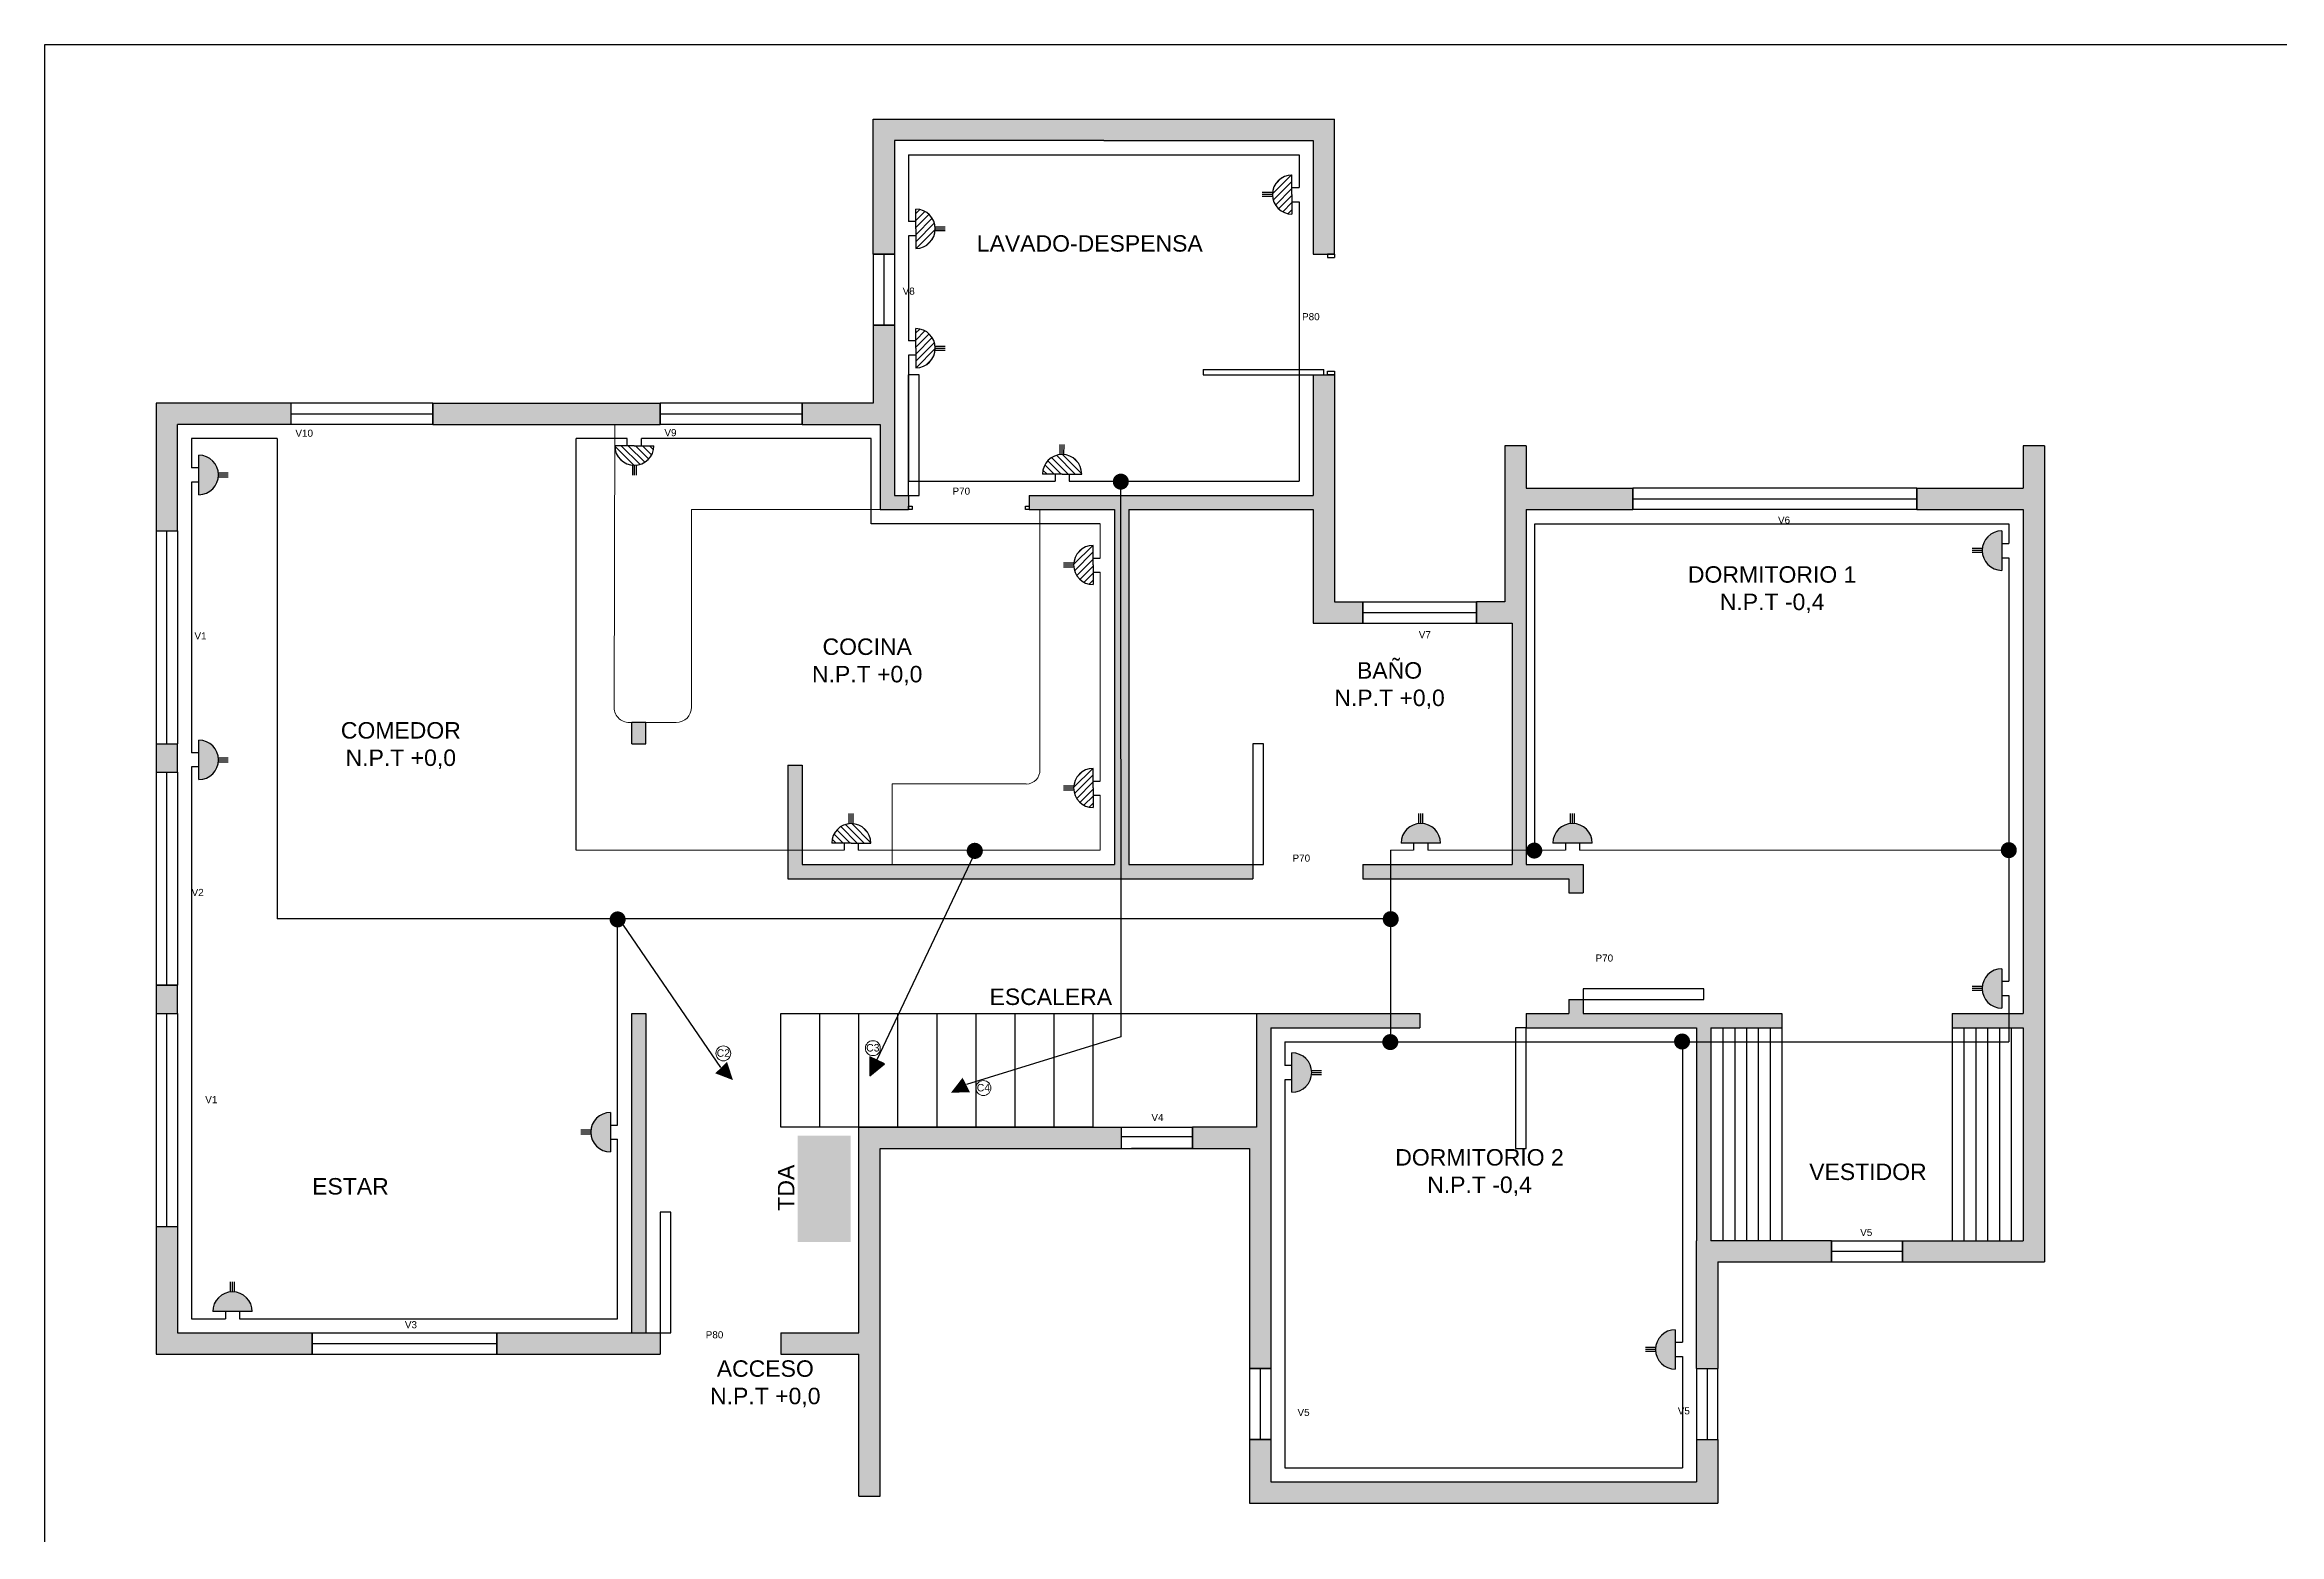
# Model space of a CAD drawing. Header units: metres. Extents: x 7321.5 to 7353, y 14887 to 14910.2.
# Drawn here: x 7321.5 to 7337.24, y 14899.67 to 14910.16 of the extents above; entities that cross this region are included whole.
import ezdxf

# ---------------------------------------------------------------- set-up
doc = ezdxf.new("R2010")
doc.units = ezdxf.units.M
doc.header["$LTSCALE"] = 0.006
for name, color, linetype in [('2- Circuito C2 Enchufes', 210, 'Continuous'), ('3- Circuito C3 Enchufes Cocina', 5, 'Continuous'), ('4- Circuito C4 Enchufes Despensa', 70, 'Continuous'), ('7- Simbologia', 7, 'Continuous')]:
    doc.layers.add(name, color=color, linetype=linetype)
for name, color, linetype, lineweight in [('5- Arquitectura', 250, 'Continuous', 30), ('6- Puertas y Ventanas', 151, 'Continuous', 20), ('8- Textos', 50, 'Continuous', 20)]:
    doc.layers.add(name, color=color, linetype=linetype, lineweight=lineweight)
doc.styles.get("Standard").update_dxf_attribs({"font": 'arial.ttf'})

msp = doc.modelspace()

# ---------------------------------------------------------------- hatches: boundary and pattern name
at = {"layer": '2- Circuito C2 Enchufes'}
h = msp.add_hatch(color=256, dxfattribs=at)
h.dxf.hatch_style = 1
h.paths.add_polyline_path([(7322.582, 14906.989, 1), (7322.582, 14907.267)])
h = msp.add_hatch(color=256, dxfattribs=at)
h.dxf.hatch_style = 1
h.paths.add_polyline_path([(7335.282, 14906.734, 1), (7335.282, 14906.456)])
h = msp.add_hatch(color=256, dxfattribs=at)
h.dxf.hatch_style = 1
h.paths.add_polyline_path([(7322.582, 14904.982, 1), (7322.582, 14905.26)])
h = msp.add_hatch(color=256, dxfattribs=at)
h.dxf.hatch_style = 1
h.paths.add_polyline_path([(7331.328, 14904.534, 1), (7331.05, 14904.534)])
h = msp.add_hatch(color=256, dxfattribs=at)
h.dxf.hatch_style = 1
h.paths.add_polyline_path([(7332.397, 14904.534, 1), (7332.119, 14904.534)])
h = msp.add_hatch(color=256, dxfattribs=at)
h.dxf.hatch_style = 1
h.paths.add_polyline_path([(7335.282, 14903.65, 1), (7335.282, 14903.372)])
h = msp.add_hatch(color=256, dxfattribs=at)
h.dxf.hatch_style = 1
h.paths.add_polyline_path([(7326.303, 14902.993), (7326.22, 14902.913), (7326.345, 14902.865)])
h = msp.add_hatch(color=256, dxfattribs=at)
h.dxf.hatch_style = 1
h.paths.add_polyline_path([(7330.282, 14902.779, 1), (7330.282, 14903.057)])
h = msp.add_hatch(color=256, dxfattribs=at)
h.dxf.hatch_style = 1
h.paths.add_polyline_path([(7325.482, 14902.637, 1), (7325.482, 14902.359)])
h = msp.add_hatch(color=256, dxfattribs=at)
h.dxf.hatch_style = 1
h.paths.add_polyline_path([(7322.959, 14901.234, 1), (7322.681, 14901.234)])
h = msp.add_hatch(color=256, dxfattribs=at)
h.dxf.hatch_style = 1
h.paths.add_polyline_path([(7332.982, 14901.106, 1), (7332.982, 14900.829)])
at = {"layer": '3- Circuito C3 Enchufes Cocina'}
h = msp.add_hatch(dxfattribs=at)
h.set_pattern_fill('ANSI31', color=256, scale=0.011061, angle=270)
h.set_pattern_definition([(315, (7313.475857, 14912.860612), (0.02483199, 0.02483199), [])])
h.paths.add_polyline_path([(7325.788, 14907.334), (7325.65, 14907.334), (7325.512, 14907.334, 1)])
h = msp.add_hatch(dxfattribs=at)
h.set_pattern_fill('ANSI31', color=256, scale=0.011061, angle=180)
h.set_pattern_definition([(225, (7334.40846, 14918.66776), (0.02483199, -0.02483199), [])])
h.paths.add_polyline_path([(7328.882, 14906.356), (7328.882, 14906.494), (7328.882, 14906.632, 1)])
h = msp.add_hatch(dxfattribs=at)
h.set_pattern_fill('ANSI31', color=256, scale=0.011061, angle=180)
h.set_pattern_definition([(225, (7334.408272, 14917.09692), (0.02483199, -0.02483199), [])])
h.paths.add_polyline_path([(7328.882, 14904.785), (7328.882, 14904.923), (7328.882, 14905.061, 1)])
h = msp.add_hatch(dxfattribs=at)
h.set_pattern_fill('ANSI31', color=256, scale=0.011061, angle=90)
h.set_pattern_definition([(135, (7339.352023, 14899.007574), (-0.02483199, -0.02483199), [])])
h.paths.add_polyline_path([(7327.04, 14904.534), (7327.178, 14904.534), (7327.316, 14904.534, 1)])
h = msp.add_hatch(color=256, dxfattribs=at)
h.dxf.hatch_style = 1
h.paths.add_polyline_path([(7327.412, 14902.98), (7327.308, 14903.03), (7327.308, 14902.895)])
at = {"layer": '4- Circuito C4 Enchufes Despensa'}
h = msp.add_hatch(dxfattribs=at)
h.set_pattern_fill('ANSI31', color=256, scale=0.011061, angle=180)
h.set_pattern_definition([(225, (7335.80846, 14921.277385), (0.02483199, -0.02483199), [])])
h.paths.add_polyline_path([(7330.282, 14908.965), (7330.282, 14909.103), (7330.282, 14909.242, 1)])
h = msp.add_hatch(dxfattribs=at)
h.set_pattern_fill('ANSI31', color=256, scale=0.011061)
h.set_pattern_definition([(45, (7322.105422, 14896.68851), (-0.02483199, 0.02483199), [])])
h.paths.add_polyline_path([(7327.632, 14909.001), (7327.632, 14908.862), (7327.632, 14908.724, 1)])
h = msp.add_hatch(dxfattribs=at)
h.set_pattern_fill('ANSI31', color=256, scale=0.011061)
h.set_pattern_definition([(45, (7322.105422, 14895.847178), (-0.02483199, 0.02483199), [])])
h.paths.add_polyline_path([(7327.632, 14908.159), (7327.632, 14908.021), (7327.632, 14907.883, 1)])
h = msp.add_hatch(dxfattribs=at)
h.set_pattern_fill('ANSI31', color=256, scale=0.011061, angle=90)
h.set_pattern_definition([(135, (7340.837282, 14901.607574), (-0.02483199, -0.02483199), [])])
h.paths.add_polyline_path([(7328.525, 14907.134), (7328.663, 14907.134), (7328.802, 14907.134, 1)])
h = msp.add_hatch(color=256, dxfattribs=at)
h.dxf.hatch_style = 1
h.paths.add_polyline_path([(7328.014, 14902.78), (7327.962, 14902.882), (7327.88, 14902.776)])
at = {"layer": '5- Arquitectura', "true_color": 0x636466}
h = msp.add_hatch(color=251, dxfattribs=at)
h.dxf.hatch_style = 1
h.paths.add_polyline_path([(7322.282, 14906.734), (7322.432, 14906.734), (7322.432, 14907.484), (7323.232, 14907.484), (7323.232, 14907.634), (7322.282, 14907.634)])
h.paths.add_polyline_path([(7325.832, 14907.484), (7325.832, 14907.634), (7324.232, 14907.634), (7324.232, 14907.484)])
h.paths.add_polyline_path([(7329.032, 14906.884), (7329.032, 14904.384), (7326.832, 14904.384), (7326.832, 14905.084), (7326.732, 14905.084), (7326.732, 14904.284), (7330.007, 14904.284), (7330.007, 14904.384), (7329.132, 14904.384), (7329.132, 14906.884), (7330.432, 14906.884), (7330.432, 14906.234), (7330.432, 14906.084), (7330.782, 14906.084), (7330.782, 14906.234), (7330.582, 14906.234), (7330.582, 14907.834), (7330.432, 14907.834), (7330.432, 14906.984), (7328.432, 14906.984), (7328.432, 14906.884)])
h.paths.add_polyline_path([(7327.382, 14906.884), (7327.582, 14906.884), (7327.582, 14906.984), (7327.482, 14906.984), (7327.482, 14907.484), (7327.482, 14908.184), (7327.332, 14908.184), (7327.332, 14907.634), (7326.832, 14907.634), (7326.832, 14907.484), (7327.382, 14907.484)])
h.paths.add_polyline_path([(7328.957, 14909.484), (7330.432, 14909.484), (7330.432, 14908.684), (7330.582, 14908.684), (7330.582, 14909.634), (7327.332, 14909.634), (7327.332, 14908.684), (7327.482, 14908.684), (7327.482, 14909.484)])
h.paths.add_polyline_path([(7331.932, 14906.884), (7332.682, 14906.884), (7332.682, 14907.034), (7331.932, 14907.034), (7331.932, 14907.334), (7331.782, 14907.334), (7331.782, 14906.234), (7331.582, 14906.234), (7331.582, 14906.084), (7331.832, 14906.084), (7331.832, 14904.384), (7330.782, 14904.384), (7330.782, 14904.284), (7332.232, 14904.284), (7332.232, 14904.184), (7332.332, 14904.184), (7332.332, 14904.384), (7331.932, 14904.384), (7331.932, 14906.084)])
h.paths.add_polyline_path([(7335.432, 14906.884), (7335.432, 14903.334), (7334.932, 14903.334), (7334.932, 14903.234), (7335.432, 14903.234), (7335.432, 14901.734), (7334.582, 14901.734), (7334.582, 14901.584), (7335.582, 14901.584), (7335.582, 14907.334), (7335.432, 14907.334), (7335.432, 14907.034), (7334.682, 14907.034), (7334.682, 14906.884)])
h.paths.add_polyline_path([(7333.282, 14901.584), (7334.082, 14901.584), (7334.082, 14901.734), (7333.232, 14901.734), (7333.232, 14903.234), (7333.732, 14903.234), (7333.732, 14903.334), (7332.457, 14903.334), (7332.332, 14903.334), (7332.332, 14903.434), (7332.232, 14903.434), (7332.232, 14903.334), (7332.182, 14903.334), (7331.932, 14903.334), (7331.932, 14903.234), (7333.132, 14903.234), (7333.132, 14901.734), (7333.132, 14900.834), (7333.282, 14900.834)])
h.paths.add_polyline_path([(7329.982, 14900.834), (7330.132, 14900.834), (7330.132, 14902.534), (7330.132, 14903.234), (7331.182, 14903.234), (7331.182, 14903.334), (7330.032, 14903.334), (7330.032, 14902.534), (7329.582, 14902.534), (7329.582, 14902.384), (7329.982, 14902.384)])
h.paths.add_polyline_path([(7329.082, 14902.384), (7329.082, 14902.534), (7327.232, 14902.534), (7327.232, 14901.084), (7326.682, 14901.084), (7326.682, 14900.934), (7327.232, 14900.934), (7327.232, 14899.934), (7327.382, 14899.934), (7327.382, 14902.384)])
h.paths.add_polyline_path([(7329.982, 14899.884), (7333.282, 14899.884), (7333.282, 14900.334), (7333.132, 14900.334), (7333.132, 14900.034), (7330.132, 14900.034), (7330.132, 14900.334), (7329.982, 14900.334)])
h.paths.add_polyline_path([(7325.832, 14900.934), (7325.832, 14901.084), (7324.682, 14901.084), (7324.682, 14900.934)])
h.paths.add_polyline_path([(7323.382, 14900.934), (7323.382, 14901.084), (7322.432, 14901.084), (7322.432, 14901.834), (7322.282, 14901.834), (7322.282, 14900.934)])
h.paths.add_polyline_path([(7322.432, 14903.534), (7322.282, 14903.534), (7322.282, 14903.334), (7322.432, 14903.334)])
h.paths.add_polyline_path([(7322.432, 14905.234), (7322.282, 14905.234), (7322.282, 14905.034), (7322.432, 14905.034)])
h.paths.add_polyline_path([(7325.632, 14905.234), (7325.732, 14905.234), (7325.732, 14905.384), (7325.632, 14905.384)])
at = {"layer": '5- Arquitectura', "true_color": 0x139b48}
h = msp.add_hatch(color=114, dxfattribs=at)
h.dxf.hatch_style = 1
h.paths.add_polyline_path([(7325.732, 14903.334), (7325.632, 14903.334), (7325.632, 14901.084), (7325.732, 14901.084)])
at = {"layer": '5- Arquitectura'}
h = msp.add_hatch(color=0, dxfattribs=at)
h.dxf.hatch_style = 1
h.paths.add_polyline_path([(7325.732, 14903.334), (7325.632, 14903.334), (7325.632, 14901.084), (7325.732, 14901.084)])
at = {"layer": '7- Simbologia'}
h = msp.add_hatch(color=0, dxfattribs=at)
h.dxf.hatch_style = 1
h.paths.add_polyline_path([(7329.02, 14907.081, 1), (7329.133, 14907.081, 1)])
h = msp.add_hatch(color=0, dxfattribs=at)
h.dxf.hatch_style = 1
h.paths.add_polyline_path([(7327.991, 14904.48, 1), (7328.105, 14904.48, 1)])
h = msp.add_hatch(color=0, dxfattribs=at)
h.dxf.hatch_style = 1
h.paths.add_polyline_path([(7331.932, 14904.482, 1), (7332.045, 14904.482, 1)])
h = msp.add_hatch(color=0, dxfattribs=at)
h.dxf.hatch_style = 1
h.paths.add_polyline_path([(7335.274, 14904.485, 1), (7335.387, 14904.485, 1)])
h = msp.add_hatch(color=0, dxfattribs=at)
h.dxf.hatch_style = 1
h.paths.add_polyline_path([(7325.476, 14903.997, 1), (7325.589, 14903.997, 1)])
h = msp.add_hatch(color=0, dxfattribs=at)
h.dxf.hatch_style = 1
h.paths.add_polyline_path([(7330.921, 14903.999, 1), (7331.034, 14903.999, 1)])
h = msp.add_hatch(color=0, dxfattribs=at)
h.dxf.hatch_style = 1
h.paths.add_polyline_path([(7330.918, 14903.133, 1), (7331.031, 14903.133, 1)])
h = msp.add_hatch(color=0, dxfattribs=at)
h.dxf.hatch_style = 1
h.paths.add_polyline_path([(7332.973, 14903.137, 1), (7333.086, 14903.137, 1)])
h = msp.add_hatch(color=256, dxfattribs=at)
h.dxf.hatch_style = 1
h.paths.add_polyline_path([(7327.174, 14902.473), (7326.8, 14902.473), (7326.8, 14901.724), (7327.174, 14901.724)])

# ---------------------------------------------------------------- linework, layer by layer
msp.add_lwpolyline([(7321.497, 14886.973), (7352.975, 14886.973), (7352.975, 14910.159), (7321.497, 14910.159)], close=True)
at = {"layer": '2- Circuito C2 Enchufes'}
for p, q in [((7323.134, 14907.384), (7322.532, 14907.384)), ((7322.532, 14907.384), (7322.532, 14907.178)), ((7323.134, 14907.384), (7323.134, 14904)), ((7322.582, 14906.989), (7322.582, 14907.267)), ((7322.582, 14907.178), (7322.532, 14907.178)), ((7322.582, 14907.078), (7322.532, 14907.078)), ((7322.532, 14907.078), (7322.532, 14905.171)), ((7322.72, 14907.142), (7322.79, 14907.142)), ((7322.72, 14907.114), (7322.79, 14907.114)), ((7322.721, 14907.128), (7322.79, 14907.128)), ((7331.993, 14904.484), (7331.993, 14906.784)), ((7331.993, 14906.784), (7335.332, 14906.784)), ((7335.332, 14906.784), (7335.332, 14906.645)), ((7335.144, 14906.609), (7335.073, 14906.609)), ((7335.143, 14906.595), (7335.073, 14906.595)), ((7335.282, 14906.734), (7335.282, 14906.456)), ((7335.282, 14906.645), (7335.332, 14906.645)), ((7335.144, 14906.581), (7335.073, 14906.581)), ((7335.282, 14906.545), (7335.332, 14906.545)), ((7335.332, 14906.545), (7335.332, 14903.561)), ((7322.582, 14905.171), (7322.532, 14905.171)), ((7322.582, 14904.982), (7322.582, 14905.26)), ((7322.582, 14905.071), (7322.532, 14905.071)), ((7322.532, 14905.071), (7322.532, 14901.184)), ((7322.72, 14905.135), (7322.79, 14905.135)), ((7322.72, 14905.108), (7322.79, 14905.108)), ((7322.721, 14905.121), (7322.79, 14905.121)), ((7331.175, 14904.672), (7331.175, 14904.743)), ((7331.189, 14904.673), (7331.189, 14904.743)), ((7331.203, 14904.672), (7331.203, 14904.743)), ((7332.244, 14904.672), (7332.244, 14904.743)), ((7332.258, 14904.673), (7332.258, 14904.743)), ((7332.271, 14904.672), (7332.271, 14904.743)), ((7330.975, 14904.484), (7330.975, 14903.134)), ((7331.328, 14904.534), (7331.05, 14904.534)), ((7331.139, 14904.534), (7331.139, 14904.484)), ((7331.239, 14904.534), (7331.239, 14904.484)), ((7332.397, 14904.534), (7332.119, 14904.534)), ((7332.208, 14904.534), (7332.208, 14904.484)), ((7332.308, 14904.534), (7332.308, 14904.484)), ((7330.975, 14904), (7323.134, 14904)), ((7325.571, 14903.956), (7326.257, 14902.953)), ((7335.282, 14903.65), (7335.282, 14903.372)), ((7335.144, 14903.525), (7335.073, 14903.525)), ((7335.143, 14903.511), (7335.073, 14903.511)), ((7335.144, 14903.497), (7335.073, 14903.497)), ((7335.282, 14903.561), (7335.332, 14903.561)), ((7335.282, 14903.461), (7335.332, 14903.461)), ((7335.332, 14903.461), (7335.332, 14903.134)), ((7330.232, 14903.134), (7330.232, 14902.968)), ((7330.232, 14903.134), (7335.332, 14903.134)), ((7333.032, 14903.134), (7333.032, 14901.018)), ((7330.282, 14902.779), (7330.282, 14903.057)), ((7330.282, 14902.968), (7330.232, 14902.968)), ((7330.282, 14902.868), (7330.232, 14902.868)), ((7330.232, 14902.868), (7330.232, 14900.134)), ((7330.42, 14902.932), (7330.49, 14902.932)), ((7330.42, 14902.904), (7330.49, 14902.904)), ((7330.421, 14902.918), (7330.49, 14902.918)), ((7325.344, 14902.512), (7325.273, 14902.512)), ((7325.343, 14902.498), (7325.273, 14902.498)), ((7325.482, 14902.637), (7325.482, 14902.359)), ((7325.482, 14902.548), (7325.532, 14902.548)), ((7325.344, 14902.484), (7325.273, 14902.484)), ((7325.482, 14902.448), (7325.532, 14902.448)), ((7322.806, 14901.372), (7322.806, 14901.443)), ((7322.82, 14901.373), (7322.82, 14901.443)), ((7322.834, 14901.372), (7322.834, 14901.443)), ((7322.532, 14901.184), (7322.77, 14901.184)), ((7322.959, 14901.234), (7322.681, 14901.234)), ((7322.77, 14901.234), (7322.77, 14901.184)), ((7322.87, 14901.234), (7322.87, 14901.184)), ((7322.87, 14901.184), (7325.532, 14901.184)), ((7332.982, 14901.106), (7332.982, 14900.829)), ((7332.844, 14900.981), (7332.773, 14900.981)), ((7332.843, 14900.968), (7332.773, 14900.968)), ((7332.844, 14900.954), (7332.773, 14900.954)), ((7332.982, 14901.018), (7333.032, 14901.018)), ((7332.982, 14900.918), (7333.032, 14900.918)), ((7333.032, 14900.918), (7333.032, 14900.134)), ((7330.232, 14900.134), (7333.032, 14900.134))]:
    msp.add_line(p, q, dxfattribs=at)
at = {"layer": '2- Circuito C2 Enchufes', "lineweight": 18}
for p, q in [((7331.139, 14904.484), (7330.975, 14904.484)), ((7332.208, 14904.484), (7331.239, 14904.484)), ((7335.332, 14904.484), (7332.308, 14904.484))]:
    msp.add_line(p, q, dxfattribs=at)
at = {"layer": '2- Circuito C2 Enchufes', "lineweight": 25}
for p, q in [((7325.532, 14902.548), (7325.532, 14904)), ((7325.532, 14901.184), (7325.532, 14902.448))]:
    msp.add_line(p, q, dxfattribs=at)
at = {"layer": '2- Circuito C2 Enchufes'}
for centre, start, end in [((7322.582, 14907.128), 270, 90), ((7335.282, 14906.595), 90, 270), ((7322.582, 14905.121), 270, 90), ((7331.189, 14904.534), 0, 180), ((7332.258, 14904.534), 0, 180), ((7335.282, 14903.511), 90, 270), ((7330.282, 14902.918), 270, 90), ((7325.482, 14902.498), 90, 270), ((7322.82, 14901.234), 0, 180), ((7332.982, 14900.968), 90, 270)]:
    msp.add_arc(centre, 0.139, start, end, dxfattribs=at)
at = {"layer": '3- Circuito C3 Enchufes Cocina'}
for p, q in [((7325.6, 14907.384), (7325.24, 14907.384)), ((7325.24, 14904.484), (7325.24, 14907.384)), ((7325.6, 14907.334), (7325.6, 14907.384)), ((7327.317, 14907.384), (7325.7, 14907.384)), ((7325.7, 14907.334), (7325.7, 14907.384)), ((7327.317, 14906.784), (7327.317, 14907.384)), ((7325.65, 14907.334), (7325.512, 14907.334)), ((7325.65, 14907.334), (7325.788, 14907.334)), ((7325.637, 14907.196), (7325.637, 14907.126)), ((7325.65, 14907.195), (7325.65, 14907.126)), ((7325.664, 14907.196), (7325.664, 14907.126)), ((7328.932, 14906.784), (7327.317, 14906.784)), ((7328.882, 14906.494), (7328.882, 14906.632)), ((7328.744, 14906.507), (7328.673, 14906.507)), ((7328.743, 14906.493), (7328.673, 14906.493)), ((7328.744, 14906.479), (7328.673, 14906.479)), ((7328.882, 14906.543), (7328.932, 14906.543)), ((7328.882, 14906.494), (7328.882, 14906.356)), ((7328.882, 14906.443), (7328.932, 14906.443)), ((7328.882, 14904.923), (7328.882, 14905.061)), ((7328.743, 14904.936), (7328.673, 14904.936)), ((7328.743, 14904.922), (7328.673, 14904.922)), ((7328.743, 14904.908), (7328.673, 14904.908)), ((7328.882, 14904.972), (7328.932, 14904.972)), ((7328.882, 14904.923), (7328.882, 14904.785)), ((7328.882, 14904.872), (7328.932, 14904.872)), ((7327.163, 14904.672), (7327.163, 14904.743)), ((7327.177, 14904.673), (7327.177, 14904.743)), ((7327.191, 14904.672), (7327.191, 14904.743)), ((7327.178, 14904.534), (7327.04, 14904.534)), ((7327.127, 14904.534), (7327.127, 14904.484)), ((7327.178, 14904.534), (7327.316, 14904.534)), ((7327.227, 14904.534), (7327.227, 14904.484)), ((7328.057, 14904.484), (7327.358, 14903.009)), ((7327.308, 14903.03), (7327.308, 14902.895)), ((7327.308, 14902.895), (7327.412, 14902.98))]:
    msp.add_line(p, q, dxfattribs=at)
at = {"layer": '3- Circuito C3 Enchufes Cocina', "lineweight": 18}
for p, q in [((7328.932, 14906.784), (7328.932, 14906.543)), ((7328.932, 14906.443), (7328.932, 14904.972)), ((7328.932, 14904.872), (7328.932, 14904.484)), ((7327.127, 14904.484), (7325.24, 14904.484)), ((7328.932, 14904.484), (7327.227, 14904.484))]:
    msp.add_line(p, q, dxfattribs=at)
at = {"layer": '3- Circuito C3 Enchufes Cocina'}
msp.add_lwpolyline([(7327.412, 14902.98), (7327.308, 14903.03)], dxfattribs=at)
for centre, start, end in [((7325.65, 14907.334), 180, 0), ((7328.882, 14906.494), 90, 270), ((7328.882, 14904.923), 90, 270), ((7327.178, 14904.534), 0, 180)]:
    msp.add_arc(centre, 0.138, start, end, dxfattribs=at)
at = {"layer": '4- Circuito C4 Enchufes Despensa'}
for p, q in [((7327.582, 14909.384), (7330.332, 14909.384)), ((7327.582, 14909.384), (7327.582, 14908.913)), ((7330.332, 14909.384), (7330.332, 14909.153)), ((7330.144, 14909.117), (7330.073, 14909.117)), ((7330.282, 14909.103), (7330.282, 14909.242)), ((7330.282, 14909.153), (7330.332, 14909.153)), ((7327.632, 14908.862), (7327.632, 14909.001)), ((7330.143, 14909.103), (7330.073, 14909.103)), ((7330.144, 14909.089), (7330.073, 14909.089)), ((7330.282, 14909.103), (7330.282, 14908.965)), ((7330.282, 14909.053), (7330.332, 14909.053)), ((7330.332, 14909.053), (7330.332, 14907.084)), ((7327.632, 14908.913), (7327.582, 14908.913)), ((7327.582, 14908.813), (7327.582, 14908.072)), ((7327.632, 14908.813), (7327.582, 14908.813)), ((7327.632, 14908.862), (7327.632, 14908.724)), ((7327.77, 14908.877), (7327.84, 14908.877)), ((7327.77, 14908.849), (7327.84, 14908.849)), ((7327.771, 14908.863), (7327.84, 14908.863)), ((7327.632, 14908.072), (7327.582, 14908.072)), ((7327.632, 14908.021), (7327.632, 14908.159)), ((7327.632, 14908.021), (7327.632, 14907.883)), ((7327.77, 14908.036), (7327.84, 14908.036)), ((7327.77, 14908.008), (7327.84, 14908.008)), ((7327.771, 14908.022), (7327.84, 14908.022)), ((7327.632, 14907.972), (7327.582, 14907.972)), ((7327.582, 14907.972), (7327.582, 14907.084)), ((7327.582, 14907.084), (7327.582, 14907.834)), ((7328.649, 14907.272), (7328.649, 14907.343)), ((7328.663, 14907.273), (7328.663, 14907.343)), ((7328.676, 14907.272), (7328.677, 14907.343)), ((7327.582, 14907.084), (7328.613, 14907.084)), ((7328.663, 14907.134), (7328.525, 14907.134)), ((7328.613, 14907.134), (7328.613, 14907.084)), ((7328.663, 14907.134), (7328.802, 14907.134)), ((7328.713, 14907.134), (7328.713, 14907.084)), ((7328.713, 14907.084), (7330.332, 14907.084)), ((7329.075, 14907.084), (7329.076, 14903.169)), ((7329.076, 14903.169), (7327.989, 14902.835))]:
    msp.add_line(p, q, dxfattribs=at)
for centre, start, end in [((7330.282, 14909.103), 90, 270), ((7327.632, 14908.862), 270, 90), ((7327.632, 14908.021), 270, 90), ((7328.663, 14907.134), 0, 180)]:
    msp.add_arc(centre, 0.138, start, end, dxfattribs=at)
at = {"layer": '5- Arquitectura'}
for p, q in [((7327.332, 14908.684), (7327.332, 14909.634)), ((7327.332, 14909.634), (7330.582, 14909.634)), ((7330.582, 14908.684), (7330.582, 14909.634)), ((7328.957, 14909.484), (7327.482, 14909.484)), ((7327.482, 14909.484), (7327.482, 14908.684)), ((7328.957, 14909.484), (7330.432, 14909.484)), ((7330.432, 14909.484), (7330.432, 14908.684)), ((7327.332, 14908.684), (7327.482, 14908.684)), ((7330.432, 14908.684), (7330.582, 14908.684)), ((7327.332, 14908.184), (7327.332, 14907.634)), ((7327.332, 14908.184), (7327.482, 14908.184)), ((7327.482, 14908.184), (7327.482, 14907.484)), ((7330.432, 14907.834), (7330.582, 14907.834)), ((7330.432, 14907.834), (7330.432, 14906.984)), ((7330.582, 14907.834), (7330.582, 14906.234)), ((7323.232, 14907.634), (7322.282, 14907.634)), ((7322.282, 14907.634), (7322.282, 14906.734)), ((7323.232, 14907.484), (7323.232, 14907.634)), ((7324.232, 14907.634), (7325.832, 14907.634)), ((7324.232, 14907.484), (7324.232, 14907.634)), ((7325.832, 14907.484), (7325.832, 14907.634)), ((7327.332, 14907.634), (7326.832, 14907.634)), ((7326.832, 14907.484), (7326.832, 14907.634)), ((7322.432, 14906.734), (7322.432, 14907.484)), ((7323.232, 14907.484), (7322.432, 14907.484)), ((7324.232, 14907.484), (7325.832, 14907.484)), ((7326.832, 14907.484), (7327.382, 14907.484)), ((7327.382, 14907.484), (7327.382, 14906.884)), ((7327.482, 14907.484), (7327.482, 14906.984)), ((7331.782, 14907.334), (7331.782, 14906.234)), ((7331.932, 14907.334), (7331.782, 14907.334)), ((7331.932, 14907.334), (7331.932, 14907.034)), ((7335.432, 14907.334), (7335.432, 14907.034)), ((7335.582, 14907.334), (7335.432, 14907.334)), ((7335.582, 14907.334), (7335.582, 14901.584)), ((7327.482, 14906.984), (7327.582, 14906.984)), ((7327.482, 14906.984), (7327.582, 14906.984)), ((7327.582, 14906.984), (7327.582, 14906.884)), ((7328.432, 14906.984), (7330.432, 14906.984)), ((7328.432, 14906.984), (7328.432, 14906.884)), ((7331.932, 14907.034), (7332.682, 14907.034)), ((7332.682, 14906.884), (7332.682, 14907.034)), ((7334.682, 14907.034), (7335.432, 14907.034)), ((7334.682, 14906.884), (7334.682, 14907.034)), ((7327.382, 14906.884), (7327.582, 14906.884)), ((7327.382, 14906.884), (7327.582, 14906.884)), ((7328.432, 14906.884), (7329.032, 14906.884)), ((7329.032, 14906.884), (7329.032, 14904.384)), ((7329.132, 14906.884), (7330.432, 14906.884)), ((7329.132, 14906.884), (7329.132, 14904.384)), ((7330.432, 14906.884), (7330.432, 14906.234)), ((7331.932, 14906.884), (7332.682, 14906.884)), ((7331.932, 14906.884), (7331.932, 14906.084)), ((7334.682, 14906.884), (7335.432, 14906.884)), ((7335.432, 14906.884), (7335.432, 14903.334)), ((7322.282, 14906.734), (7322.432, 14906.734)), ((7330.432, 14906.234), (7330.432, 14906.084)), ((7330.582, 14906.234), (7330.782, 14906.234)), ((7330.782, 14906.084), (7330.782, 14906.234)), ((7331.782, 14906.234), (7331.582, 14906.234)), ((7331.582, 14906.084), (7331.582, 14906.234)), ((7330.432, 14906.084), (7330.782, 14906.084)), ((7331.582, 14906.084), (7331.832, 14906.084)), ((7331.832, 14906.084), (7331.832, 14904.384)), ((7331.932, 14906.084), (7331.932, 14904.384)), ((7325.632, 14905.234), (7325.632, 14905.384)), ((7325.732, 14905.384), (7325.632, 14905.384)), ((7325.732, 14905.234), (7325.732, 14905.384)), ((7322.282, 14905.234), (7322.282, 14905.034)), ((7322.282, 14905.234), (7322.432, 14905.234)), ((7322.432, 14905.034), (7322.432, 14905.234)), ((7325.632, 14905.234), (7325.732, 14905.234)), ((7322.282, 14905.034), (7322.432, 14905.034)), ((7326.732, 14905.084), (7326.832, 14905.084)), ((7326.732, 14905.084), (7326.732, 14904.284)), ((7326.832, 14905.084), (7326.832, 14904.384)), ((7326.732, 14904.284), (7330.007, 14904.284)), ((7326.832, 14904.384), (7329.032, 14904.384)), ((7329.132, 14904.384), (7330.007, 14904.384)), ((7330.007, 14904.384), (7330.007, 14904.284)), ((7330.782, 14904.384), (7331.832, 14904.384)), ((7330.782, 14904.384), (7330.782, 14904.284)), ((7330.782, 14904.284), (7332.232, 14904.284)), ((7331.932, 14904.384), (7332.332, 14904.384)), ((7332.232, 14904.284), (7332.232, 14904.184)), ((7332.332, 14904.384), (7332.332, 14904.184)), ((7332.232, 14904.184), (7332.332, 14904.184)), ((7322.282, 14903.534), (7322.282, 14903.334)), ((7322.282, 14903.534), (7322.432, 14903.534)), ((7322.432, 14903.334), (7322.432, 14903.534)), ((7322.282, 14903.334), (7322.432, 14903.334)), ((7330.032, 14903.334), (7330.032, 14902.534)), ((7330.032, 14903.334), (7331.182, 14903.334)), ((7331.182, 14903.334), (7331.182, 14903.234)), ((7331.932, 14903.334), (7332.182, 14903.334)), ((7331.932, 14903.334), (7331.932, 14903.234)), ((7332.182, 14903.334), (7332.232, 14903.334)), ((7332.232, 14903.434), (7332.332, 14903.434)), ((7332.232, 14903.434), (7332.232, 14903.334)), ((7332.332, 14903.434), (7332.332, 14903.334)), ((7332.332, 14903.334), (7332.533, 14903.334)), ((7332.457, 14903.334), (7333.732, 14903.334)), ((7333.732, 14903.334), (7333.732, 14903.234)), ((7334.932, 14903.334), (7335.432, 14903.334)), ((7334.932, 14903.334), (7334.932, 14903.234)), ((7330.132, 14903.234), (7331.182, 14903.234)), ((7330.132, 14903.234), (7330.132, 14902.534)), ((7331.932, 14903.234), (7333.132, 14903.234)), ((7333.132, 14903.234), (7333.132, 14901.734)), ((7333.232, 14903.234), (7333.732, 14903.234)), ((7333.232, 14903.234), (7333.232, 14901.734)), ((7334.932, 14903.234), (7335.432, 14903.234)), ((7335.432, 14903.234), (7335.432, 14901.734)), ((7327.232, 14902.534), (7329.082, 14902.534)), ((7327.232, 14901.084), (7327.232, 14902.534)), ((7329.082, 14902.384), (7329.082, 14902.534)), ((7330.032, 14902.534), (7329.582, 14902.534)), ((7329.582, 14902.384), (7329.582, 14902.534)), ((7330.132, 14902.534), (7330.132, 14900.834)), ((7327.382, 14902.384), (7329.082, 14902.384)), ((7327.382, 14899.934), (7327.382, 14902.384)), ((7329.582, 14902.384), (7329.982, 14902.384)), ((7329.982, 14902.384), (7329.982, 14900.834)), ((7322.282, 14901.834), (7322.282, 14900.934)), ((7322.282, 14901.834), (7322.432, 14901.834)), ((7322.432, 14901.834), (7322.432, 14901.084)), ((7333.132, 14900.834), (7333.132, 14901.734)), ((7334.082, 14901.734), (7333.232, 14901.734)), ((7334.082, 14901.584), (7334.082, 14901.734)), ((7334.582, 14901.734), (7335.432, 14901.734)), ((7334.582, 14901.584), (7334.582, 14901.734)), ((7333.282, 14901.584), (7334.082, 14901.584)), ((7333.282, 14901.584), (7333.282, 14900.834)), ((7334.582, 14901.584), (7335.582, 14901.584)), ((7322.432, 14901.084), (7323.382, 14901.084)), ((7323.382, 14900.934), (7323.382, 14901.084)), ((7324.682, 14901.084), (7325.832, 14901.084)), ((7324.682, 14900.934), (7324.682, 14901.084)), ((7325.832, 14901.084), (7325.832, 14900.934)), ((7326.682, 14901.084), (7326.682, 14900.934)), ((7326.682, 14901.084), (7327.232, 14901.084)), ((7322.282, 14900.934), (7323.382, 14900.934)), ((7324.682, 14900.934), (7325.832, 14900.934)), ((7326.682, 14900.934), (7327.232, 14900.934)), ((7327.232, 14899.934), (7327.232, 14900.934)), ((7329.982, 14900.834), (7330.132, 14900.834)), ((7333.132, 14900.834), (7333.282, 14900.834)), ((7329.982, 14900.334), (7330.132, 14900.334)), ((7329.982, 14900.334), (7329.982, 14899.884)), ((7330.132, 14900.334), (7330.132, 14900.034)), ((7333.132, 14900.334), (7333.132, 14900.034)), ((7333.132, 14900.334), (7333.282, 14900.334)), ((7333.282, 14900.334), (7333.282, 14899.884)), ((7330.132, 14900.034), (7333.132, 14900.034)), ((7327.232, 14899.934), (7327.382, 14899.934)), ((7329.982, 14899.884), (7333.282, 14899.884))]:
    msp.add_line(p, q, dxfattribs=at)
at = {"layer": '5- Arquitectura', "color": 18, "lineweight": 18, "true_color": 0x000000}
for p, q in [((7325.507, 14905.5), (7325.512, 14907.484)), ((7325.512, 14907.484), (7327.382, 14907.484)), ((7327.382, 14906.884), (7327.382, 14907.484)), ((7326.053, 14905.492), (7326.053, 14906.884)), ((7326.053, 14906.884), (7327.382, 14906.884)), ((7328.506, 14906.884), (7328.506, 14905.042)), ((7328.506, 14906.884), (7329.032, 14906.884)), ((7329.032, 14906.884), (7329.032, 14904.384)), ((7325.945, 14905.384), (7325.615, 14905.384)), ((7325.732, 14905.384), (7325.945, 14905.384)), ((7327.467, 14904.384), (7327.467, 14904.951)), ((7327.467, 14904.951), (7328.411, 14904.951)), ((7329.032, 14904.384), (7327.467, 14904.384))]:
    msp.add_line(p, q, dxfattribs=at)
at = {"layer": '5- Arquitectura', "color": 18, "lineweight": 30, "true_color": 0x000000}
for p, q in [((7325.632, 14901.084), (7325.632, 14903.334)), ((7325.632, 14903.334), (7325.732, 14903.334)), ((7325.732, 14903.334), (7325.732, 14901.084))]:
    msp.add_line(p, q, dxfattribs=at)
at = {"layer": '5- Arquitectura', "color": 7, "lineweight": 25, "true_color": 0xffffff}
for p, q in [((7326.682, 14902.534), (7326.682, 14903.334)), ((7326.682, 14903.334), (7330.032, 14903.334)), ((7326.957, 14902.534), (7326.957, 14903.334)), ((7327.232, 14902.534), (7327.232, 14903.334)), ((7327.507, 14902.534), (7327.507, 14903.334)), ((7327.782, 14902.534), (7327.782, 14903.334)), ((7328.057, 14902.534), (7328.057, 14903.334)), ((7328.332, 14902.534), (7328.332, 14903.334)), ((7328.607, 14902.534), (7328.607, 14903.334)), ((7328.882, 14902.534), (7328.882, 14903.334)), ((7333.317, 14903.234), (7333.317, 14901.734)), ((7333.4, 14903.234), (7333.4, 14901.734)), ((7333.483, 14903.234), (7333.483, 14901.734)), ((7333.566, 14903.234), (7333.566, 14901.734)), ((7333.649, 14903.234), (7333.649, 14901.734)), ((7333.649, 14903.234), (7333.649, 14901.734)), ((7333.732, 14903.234), (7333.732, 14901.734)), ((7334.932, 14903.234), (7334.932, 14901.734)), ((7335.015, 14903.234), (7335.015, 14901.734)), ((7335.098, 14903.234), (7335.098, 14901.734)), ((7335.181, 14903.234), (7335.181, 14901.734)), ((7335.264, 14903.234), (7335.264, 14901.734)), ((7335.347, 14903.234), (7335.347, 14901.734)), ((7328.882, 14902.534), (7326.682, 14902.534))]:
    msp.add_line(p, q, dxfattribs=at)
at = {"layer": '5- Arquitectura', "color": 18, "lineweight": 18, "true_color": 0x000000}
for centre, radius, start, end in [((7325.615, 14905.492), 0.108, 175.914, 270.055), ((7325.945, 14905.492), 0.108, 270, 0), ((7328.411, 14905.046), 0.0952, 270, 2.645)]:
    msp.add_arc(centre, radius, start, end, dxfattribs=at)
at = {"layer": '6- Puertas y Ventanas', "color": 141, "lineweight": -2, "true_color": 0xadddf7}
for p, q in [((7327.482, 14908.684), (7327.332, 14908.684)), ((7327.332, 14908.684), (7327.332, 14908.184)), ((7327.407, 14908.684), (7327.407, 14908.184)), ((7327.482, 14908.684), (7327.482, 14908.184)), ((7330.582, 14908.684), (7330.532, 14908.684)), ((7330.532, 14908.684), (7330.532, 14908.659)), ((7330.532, 14908.659), (7330.582, 14908.659)), ((7330.582, 14908.684), (7330.582, 14908.659)), ((7327.482, 14908.184), (7327.332, 14908.184)), ((7329.657, 14907.872), (7329.657, 14907.834)), ((7329.657, 14907.872), (7330.507, 14907.872)), ((7330.507, 14907.834), (7330.507, 14907.872)), ((7330.532, 14907.834), (7330.532, 14907.859)), ((7330.532, 14907.859), (7330.582, 14907.859)), ((7330.582, 14907.859), (7330.582, 14907.834)), ((7327.657, 14907.834), (7327.582, 14907.834)), ((7327.582, 14906.984), (7327.582, 14907.834)), ((7327.657, 14906.984), (7327.657, 14907.834)), ((7329.657, 14907.834), (7330.507, 14907.834)), ((7330.582, 14907.834), (7330.532, 14907.834)), ((7323.232, 14907.484), (7323.232, 14907.634)), ((7324.232, 14907.634), (7323.232, 14907.634)), ((7323.232, 14907.559), (7324.232, 14907.559)), ((7324.232, 14907.634), (7324.232, 14907.484)), ((7325.832, 14907.634), (7325.832, 14907.484)), ((7326.832, 14907.634), (7325.832, 14907.634)), ((7325.832, 14907.559), (7326.832, 14907.559)), ((7326.832, 14907.634), (7326.832, 14907.484)), ((7324.232, 14907.484), (7323.232, 14907.484)), ((7326.832, 14907.484), (7325.832, 14907.484)), ((7327.582, 14906.984), (7327.657, 14906.984)), ((7327.582, 14906.884), (7327.582, 14906.909)), ((7327.582, 14906.909), (7327.607, 14906.909)), ((7327.607, 14906.909), (7327.607, 14906.884)), ((7328.406, 14906.884), (7328.406, 14906.909)), ((7328.406, 14906.909), (7328.431, 14906.909)), ((7328.431, 14906.909), (7328.431, 14906.884)), ((7332.682, 14907.034), (7332.682, 14906.884)), ((7334.682, 14907.034), (7332.682, 14907.034)), ((7332.682, 14906.959), (7334.682, 14906.959)), ((7334.682, 14907.034), (7334.682, 14906.884)), ((7327.607, 14906.884), (7327.582, 14906.884)), ((7328.431, 14906.884), (7328.406, 14906.884)), ((7334.682, 14906.884), (7332.682, 14906.884)), ((7322.282, 14906.734), (7322.432, 14906.734)), ((7322.282, 14906.734), (7322.282, 14905.234)), ((7322.357, 14905.234), (7322.357, 14906.734)), ((7322.432, 14906.734), (7322.432, 14905.234)), ((7330.782, 14906.234), (7330.782, 14906.084)), ((7330.782, 14906.234), (7331.582, 14906.234)), ((7330.782, 14906.159), (7331.582, 14906.159)), ((7331.582, 14906.234), (7331.582, 14906.084)), ((7330.782, 14906.084), (7331.582, 14906.084)), ((7322.282, 14905.234), (7322.432, 14905.234)), ((7330.082, 14905.234), (7330.007, 14905.234)), ((7330.007, 14905.234), (7330.007, 14904.384)), ((7330.082, 14904.384), (7330.082, 14905.234)), ((7322.282, 14905.034), (7322.432, 14905.034)), ((7322.282, 14905.034), (7322.282, 14903.534)), ((7322.357, 14903.534), (7322.357, 14905.034)), ((7322.432, 14905.034), (7322.432, 14903.534)), ((7330.007, 14904.384), (7330.082, 14904.384)), ((7322.432, 14903.534), (7322.282, 14903.534)), ((7333.182, 14903.509), (7332.332, 14903.509)), ((7332.332, 14903.509), (7332.332, 14903.434)), ((7333.182, 14903.434), (7333.182, 14903.509)), ((7322.282, 14903.334), (7322.432, 14903.334)), ((7322.282, 14903.334), (7322.282, 14901.834)), ((7322.357, 14901.834), (7322.357, 14903.334)), ((7322.432, 14903.334), (7322.432, 14901.834)), ((7332.332, 14903.434), (7333.182, 14903.434)), ((7331.932, 14903.234), (7331.857, 14903.234)), ((7331.857, 14903.234), (7331.857, 14902.384)), ((7331.932, 14902.384), (7331.932, 14903.234)), ((7329.082, 14902.384), (7329.082, 14902.534)), ((7329.082, 14902.534), (7329.582, 14902.534)), ((7329.582, 14902.534), (7329.582, 14902.384)), ((7329.082, 14902.467), (7329.582, 14902.467)), ((7329.082, 14902.384), (7329.582, 14902.384)), ((7329.585, 14902.384), (7329.152, 14902.384)), ((7331.857, 14902.384), (7331.932, 14902.384)), ((7325.907, 14901.934), (7325.832, 14901.934)), ((7325.832, 14901.934), (7325.832, 14901.084)), ((7325.907, 14901.084), (7325.907, 14901.934)), ((7322.282, 14901.834), (7322.432, 14901.834)), ((7334.082, 14901.734), (7334.082, 14901.584)), ((7334.082, 14901.734), (7334.582, 14901.734)), ((7334.582, 14901.734), (7334.582, 14901.584)), ((7334.082, 14901.659), (7334.582, 14901.659)), ((7334.082, 14901.584), (7334.582, 14901.584)), ((7323.382, 14901.084), (7323.382, 14900.934)), ((7323.382, 14901.084), (7324.682, 14901.084)), ((7324.682, 14901.084), (7324.682, 14900.934)), ((7325.832, 14901.084), (7325.907, 14901.084)), ((7323.382, 14901.009), (7324.682, 14901.009)), ((7323.382, 14900.934), (7324.682, 14900.934)), ((7329.982, 14900.834), (7329.982, 14900.334)), ((7330.132, 14900.834), (7329.982, 14900.834)), ((7330.057, 14900.834), (7330.057, 14900.334)), ((7330.132, 14900.834), (7330.132, 14900.334)), ((7333.132, 14900.834), (7333.282, 14900.834)), ((7333.132, 14900.834), (7333.132, 14900.334)), ((7333.207, 14900.834), (7333.207, 14900.334)), ((7333.282, 14900.334), (7333.282, 14900.834)), ((7330.132, 14900.334), (7329.982, 14900.334)), ((7333.132, 14900.334), (7333.282, 14900.334))]:
    msp.add_line(p, q, dxfattribs=at)
at = {"layer": '8- Textos'}
for centre in [(7327.33, 14903.09), (7326.277, 14903.053), (7328.109, 14902.809)]:
    msp.add_circle(centre, 0.0525, dxfattribs=at)

# ---------------------------------------------------------------- texts
msp.add_text('TDA', height=0.1162, rotation=90, dxfattribs=at).set_placement((7326.777, 14901.945))
at = {"layer": '8- Textos', "attachment_point": 1}
for s, width, gutter_width, heights, insert, char_height in [('LAVADO-DESPENSA', 0.05005, 0.579, [0], (7328.062, 14908.817), 0.11583), ('V8', 0.02155, 0.249, [0], (7327.54, 14908.448), 0.0499), ('P80', 0.02155, 0.249, [0], (7330.353, 14908.268), 0.0499), ('V10', 0.02155, 0.249, [0], (7323.263, 14907.447), 0.0499), ('V9', 0.04988, 0.249, [0], (7325.862, 14907.451), 0.0499), ('P70', 0.02155, 0.249, [0], (7327.891, 14907.039), 0.0499), ('V6', 0.04988, 0.249, [0], (7333.705, 14906.835), 0.0499), ('\\pxqc;DORMITORIO 1^JN.P.T -0,4', 1.19352, 0.579, [0], (7333.067, 14906.485), 0.11583), ('V1', 0.02155, 0.249, [0], (7322.552, 14906.019), 0.0499), ('\\pxqc;COCINA^JN.P.T +0,0', 0.81836, 0.579, [0], (7326.881, 14905.976), 0.11583), ('V7', 0.04988, 0.249, [0], (7331.175, 14906.028), 0.0499), ('\\pxqc;BAÑO^JN.P.T +0,0', 0.81836, 0.579, [0], (7330.56, 14905.809), 0.11583), ('\\pxqc;COMEDOR^JN.P.T +0,0', 0.85481, 0.579, [0], (7323.578, 14905.387), 0.11583), ('P70', 0.02155, 0.249, [0], (7330.286, 14904.454), 0.0499), ('V2', 0.02155, 0.249, [0], (7322.532, 14904.212), 0.0499), ('P70', 0.02155, 0.249, [0], (7332.42, 14903.75), 0.0499), ('ESCALERA', 0.21617, 0.579, [0.216], (7328.152, 14903.51), 0.1158), ('C2', 0.11426, 0.00821, [0], (7326.23, 14903.082), 0.0525), ('C3', 0.11426, 0.00821, [0], (7327.283, 14903.119), 0.0525), ('C4', 0.11426, 0.00821, [0], (7328.062, 14902.838), 0.0525), ('V1', 0.02155, 0.249, [0], (7322.628, 14902.752), 0.0499), ('V4', 0.02155, 0.249, [0], (7329.292, 14902.627), 0.0499), ('\\pxqc;DORMITORIO 2^JN.P.T -0,4', 1.19352, 0.579, [0], (7331.006, 14902.379), 0.11583), ('VESTIDOR', 0.57986, 0.579, [0.216], (7333.925, 14902.277), 0.1158), ('ESTAR', 0.05005, 0.579, [0], (7323.381, 14902.175), 0.1158), ('V5', 0.02155, 0.249, [0], (7334.284, 14901.817), 0.0499), ('V3', 0.02155, 0.249, [0], (7324.034, 14901.167), 0.0499), ('P80', 0.02155, 0.249, [0], (7326.153, 14901.096), 0.0499), ('\\pxqc;ACCESO^JN.P.T +0,0', 0.85481, 0.579, [0], (7326.145, 14900.891), 0.11583), ('V5', 0.02155, 0.249, [0], (7330.321, 14900.549), 0.0499), ('V5', 0.02155, 0.249, [0], (7332.999, 14900.56), 0.0499)]:
    msp.add_mtext_dynamic_manual_height_columns(s, width=width, gutter_width=gutter_width, heights=heights, dxfattribs=dict(at, insert=insert, char_height=char_height))

doc.saveas('drawing.dxf')
